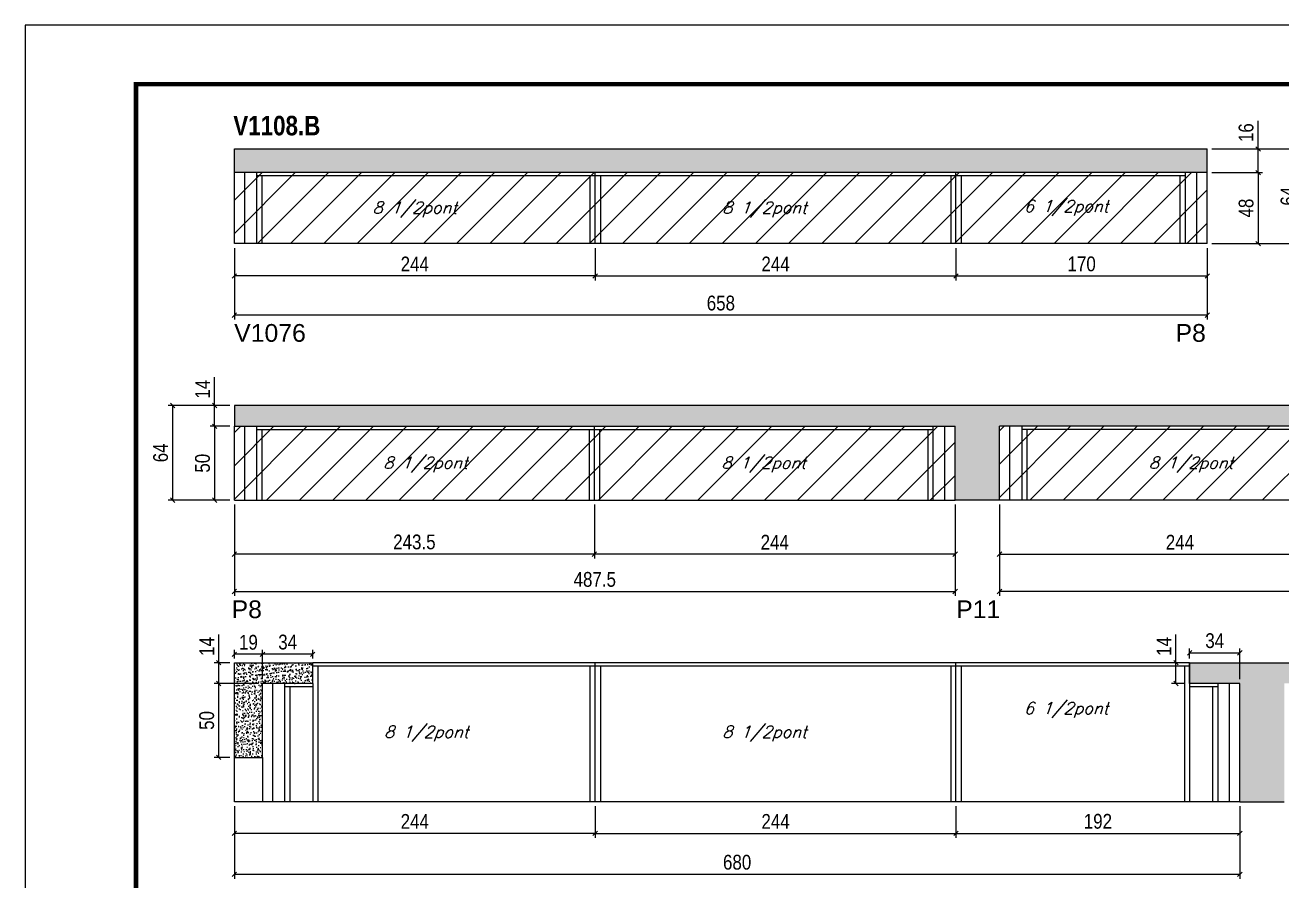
# Model space of a CAD drawing. Extents: x 3309 to 9563, y -2522 to 14608.
# Drawn here: x 3309 to 4159, y 10583 to 11162 of the extents above; entities that cross this region are included whole.
import ezdxf

# ---------------------------------------------------------------- set-up
doc = ezdxf.new("R2010")
doc.units = 0
doc.linetypes.add('DASHED', pattern=[0.75, 0.5, -0.25])
for name, color, linetype in [('5', 5, 'Continuous'), ('COTA', 241, 'Continuous'), ('NOMENCLATURA', 7, 'Continuous'), ('Painéis', 200, 'Continuous'), ('SARR_2.2x7', 40, 'Continuous'), ('SARR_3.5x7', 81, 'Continuous'), ('texto', 7, 'Continuous')]:
    doc.layers.add(name, color=color, linetype=linetype)
for name, color, linetype, lineweight in [('Folhas', 255, 'Continuous', 9), ('Hachura', 251, 'Continuous', 9), ('SARRAFO DE PRESSAO', 251, 'DASHED', 9)]:
    doc.layers.add(name, color=color, linetype=linetype, lineweight=lineweight)
doc.styles.add('COTA TECNICA', font='techl___.ttf', dxfattribs={"height": 10})
doc.styles.add('Romans', font='romans.shx')
doc.styles.get("Standard").update_dxf_attribs({"font": 'arial.ttf'})
doc.styles.add('TECNICA', font='techb___.ttf', dxfattribs={"height": 10})
doc.dimstyles.new('PAINEL', dxfattribs={"dimtxt": 10, "dimasz": 3, "dimexe": 3, "dimexo": 3, "dimgap": 3, "dimtad": 1, "dimdec": 1, "dimzin": 12, "dimdsep": 46, "dimtxsty": 'COTA TECNICA', "dimblk1": 'OBLIQUE', "dimblk2": 'OBLIQUE', "dimsah": 1, "dimcen": 0.9, "dimclrd": 4, "dimclre": 4, "dimclrt": 240, "dimadec": 1, "dimazin": 3, "dimtfac": 1, "dimtdec": 1, "dimtmove": 0, "dimatfit": 3, "dimfxl": 1, "dimtolj": 1, "dimtzin": 12, "dimarcsym": 0})
pattern_1 = [(45, (-1598.5, 0), (-11.22532, 11.22532), [])]
pattern_2 = [(50, (-1598.5, 0), (5.46554, -0.4781726), [0.5715, -6.2865]), (355, (-1598.5, 0), (-1.0573026, 5.7317054), [0.4572, -5.0292175]), (100.451445, (-1598.0445, -0.04), (4.4082374, 5.2535326), [0.4857003, -5.3427073]), (46.1842, (-1598.5, 1.524), (8.1323712, -1.26127), [0.85725, -9.42975]), (96.63556, (-1597.822, 1.419), (7.122124, 7.4227837), [0.7285507, -8.014068]), (351.18415, (-1598.5, 1.524), (7.122124, 7.422784), [0.685799, -7.543792]), (21, (-1597.738, 1.143), (4.5484317, -3.067956), [0.5715, -6.2865]), (326, (-1597.738, 1.143), (1.8540609, 5.525639), [0.4572, -5.0292]), (71.451445, (-1597.359, 0.8873), (6.4024926, 2.457683), [0.4857003, -5.3426981]), (37.5, (-1598.5, 0), (0.0926581, 2.53665117), [0, -4.96824, 0, -5.1054, 0, -5.04825]), (7.5, (-1598.5, 0), (2.0045899, 3.00541724), [0, -2.91084, 0, -4.85394, 0, -1.92405]), (327.5, (-1600.1993, 0), (4.06771786, -0.17186232), [0, -1.905, 0, -5.9436, 0, -7.8867]), (317.5, (-1600.9613, 0), (4.4438754, 0.7627947), [0, -2.4765, 0, -3.94716, 0, -5.6007])]

# ---------------------------------------------------------------- blocks, each defined once
blk = doc.blocks.new('9999999999')
at = {"layer": 'Folhas'}
blk.add_lwpolyline([(98138.98, 34190.21), (99623.98, 34190.21), (99623.98, 35240.21), (98138.98, 35240.21)], close=True, dxfattribs=at)
at = {"layer": 'Folhas', "color": 30, "const_width": 3}
blk.add_lwpolyline([(98213.98, 34230.21), (99583.98, 34230.21), (99583.98, 35200.21), (98213.98, 35200.21)], close=True, dxfattribs=at)
blk = doc.blocks.new('_Oblique')
at = {"color": 0, "linetype": 'ByBlock', "lineweight": -2}
blk.add_line((-0.5, -0.5), (0.5, 0.5), dxfattribs=at)
blk = doc.blocks.new('*D334')
at = {"layer": 'COTA', "color": 4, "linetype": 'ByBlock', "lineweight": -2, "transparency": 16777216}
for p, q in [((3450.89, 11011.41), (3450.89, 10989.51)), ((3694.89, 11011.41), (3694.89, 10989.51)), ((3694.89, 10992.51), (3450.89, 10992.51))]:
    blk.add_line(p, q, dxfattribs=at)
at = {"layer": 'Defpoints', "color": 0, "linetype": 'ByBlock', "transparency": 16777216}
for p in [(3450.89, 11014.41), (3694.89, 11014.41), (3450.89, 10992.51)]:
    blk.add_point(p, dxfattribs=at)
at = {"layer": 'COTA', "color": 4, "linetype": 'ByBlock', "lineweight": -2, "transparency": 16777216, "xscale": 3, "yscale": 3, "zscale": 3, "rotation": 180}
blk.add_blockref('_Oblique', (3450.89, 10992.51), dxfattribs=at)
at = {"layer": 'COTA', "color": 4, "linetype": 'ByBlock', "lineweight": -2, "transparency": 16777216, "xscale": 3, "yscale": 3, "zscale": 3}
blk.add_blockref('_Oblique', (3694.89, 10992.51), dxfattribs=at)
at = {"layer": 'COTA', "color": 240, "linetype": 'ByBlock', "transparency": 16777216, "insert": (3572.89, 11000.58), "char_height": 10, "attachment_point": 5, "style": 'COTA TECNICA'}
blk.add_mtext('\\A1;244', dxfattribs=at)
blk = doc.blocks.new('*D365')
at = {"layer": 'COTA', "color": 4, "linetype": 'ByBlock', "lineweight": -2, "transparency": 16777216}
for p, q in [((3450.89, 11011.41), (3450.89, 10962.99)), ((4108.89, 11011.41), (4108.89, 10962.99)), ((4108.89, 10965.99), (3450.89, 10965.99))]:
    blk.add_line(p, q, dxfattribs=at)
at = {"layer": 'Defpoints', "color": 0, "linetype": 'ByBlock', "transparency": 16777216}
for p in [(3450.89, 11014.41), (4108.89, 11014.41), (3450.89, 10965.99)]:
    blk.add_point(p, dxfattribs=at)
at = {"layer": 'COTA', "color": 4, "linetype": 'ByBlock', "lineweight": -2, "transparency": 16777216, "xscale": 3, "yscale": 3, "zscale": 3, "rotation": 180}
blk.add_blockref('_Oblique', (3450.89, 10965.99), dxfattribs=at)
at = {"layer": 'COTA', "color": 4, "linetype": 'ByBlock', "lineweight": -2, "transparency": 16777216, "xscale": 3, "yscale": 3, "zscale": 3}
blk.add_blockref('_Oblique', (4108.89, 10965.99), dxfattribs=at)
at = {"layer": 'COTA', "color": 240, "linetype": 'ByBlock', "transparency": 16777216, "insert": (3779.89, 10974.12), "char_height": 10, "attachment_point": 5, "style": 'COTA TECNICA'}
blk.add_mtext('\\A1;658', dxfattribs=at)
blk = doc.blocks.new('*D335')
at = {"layer": 'COTA', "color": 4, "lineweight": -2, "transparency": 16777216}
for p, q in [((3694.89, 11011.41), (3694.89, 10989.51)), ((3938.89, 11011.41), (3938.89, 10989.51)), ((3694.89, 10992.51), (3938.89, 10992.51))]:
    blk.add_line(p, q, dxfattribs=at)
at = {"layer": 'Defpoints', "color": 0, "transparency": 16777216}
for p in [(3694.89, 11014.41, 0), (3938.89, 11014.41, 0), (3938.89, 10992.51)]:
    blk.add_point(p, dxfattribs=at)
at = {"layer": 'COTA', "color": 4, "lineweight": -2, "transparency": 16777216, "xscale": 3, "yscale": 3, "zscale": 3, "rotation": 180}
blk.add_blockref('_Oblique', (3694.89, 10992.51), dxfattribs=at)
at = {"layer": 'COTA', "color": 4, "lineweight": -2, "transparency": 16777216, "xscale": 3, "yscale": 3, "zscale": 3}
blk.add_blockref('_Oblique', (3938.89, 10992.51), dxfattribs=at)
at = {"layer": 'COTA', "color": 240, "transparency": 16777216, "insert": (3816.89, 11000.58), "char_height": 10, "attachment_point": 5, "style": 'COTA TECNICA'}
blk.add_mtext('\\A1;244', dxfattribs=at)
blk = doc.blocks.new('*D336')
at = {"layer": 'COTA', "color": 4, "lineweight": -2, "transparency": 16777216}
for p, q in [((4111.89, 11078.41), (4174.61, 11078.41)), ((4171.61, 11078.41), (4171.61, 11014.41)), ((4111.89, 11014.41), (4174.61, 11014.41))]:
    blk.add_line(p, q, dxfattribs=at)
at = {"layer": 'Defpoints', "color": 0, "transparency": 16777216}
for p in [(4108.89, 11078.41, 0), (4108.89, 11014.41, 0), (4171.61, 11014.41)]:
    blk.add_point(p, dxfattribs=at)
at = {"layer": 'COTA', "color": 4, "lineweight": -2, "transparency": 16777216, "xscale": 3, "yscale": 3, "zscale": 3}
for p, rotation in [((4171.61, 11078.41), 90), ((4171.61, 11014.41), 270)]:
    blk.add_blockref('_Oblique', p, dxfattribs=dict(at, rotation=rotation))
at = {"layer": 'COTA', "color": 240, "transparency": 16777216, "insert": (4163.51, 11046.41), "char_height": 10, "attachment_point": 5, "rotation": 90, "style": 'COTA TECNICA'}
blk.add_mtext('\\A1;64', dxfattribs=at)
blk = doc.blocks.new('*D366')
at = {"layer": 'COTA', "color": 4, "lineweight": -2, "transparency": 16777216}
for p, q in [((3938.89, 11011.41), (3938.89, 10989.51)), ((4108.89, 11011.41), (4108.89, 10989.51)), ((3938.89, 10992.51), (4108.89, 10992.51))]:
    blk.add_line(p, q, dxfattribs=at)
at = {"layer": 'Defpoints', "color": 0, "transparency": 16777216}
for p in [(3938.89, 11014.41, 0), (4108.89, 11014.41, 0), (4108.89, 10992.51)]:
    blk.add_point(p, dxfattribs=at)
at = {"layer": 'COTA', "color": 4, "lineweight": -2, "transparency": 16777216, "xscale": 3, "yscale": 3, "zscale": 3, "rotation": 180}
blk.add_blockref('_Oblique', (3938.89, 10992.51), dxfattribs=at)
at = {"layer": 'COTA', "color": 4, "lineweight": -2, "transparency": 16777216, "xscale": 3, "yscale": 3, "zscale": 3}
blk.add_blockref('_Oblique', (4108.89, 10992.51), dxfattribs=at)
at = {"layer": 'COTA', "color": 240, "transparency": 16777216, "insert": (4023.89, 11000.61), "char_height": 10, "attachment_point": 5, "style": 'COTA TECNICA'}
blk.add_mtext('\\A1;170', dxfattribs=at)
blk = doc.blocks.new('*D354')
at = {"layer": 'COTA', "color": 4, "lineweight": -2, "transparency": 16777216}
for p, q in [((4111.89, 11062.41), (4146.25, 11062.41)), ((4143.25, 11062.41), (4143.25, 11014.41)), ((4111.89, 11014.41), (4146.25, 11014.41))]:
    blk.add_line(p, q, dxfattribs=at)
at = {"layer": 'Defpoints', "color": 0, "transparency": 16777216}
for p in [(4108.89, 11062.41, 0), (4108.89, 11014.41, 0), (4143.25, 11014.41)]:
    blk.add_point(p, dxfattribs=at)
at = {"layer": 'COTA', "color": 4, "lineweight": -2, "transparency": 16777216, "xscale": 3, "yscale": 3, "zscale": 3}
for p, rotation in [((4143.25, 11062.41), 90), ((4143.25, 11014.41), 270)]:
    blk.add_blockref('_Oblique', p, dxfattribs=dict(at, rotation=rotation))
at = {"layer": 'COTA', "color": 240, "transparency": 16777216, "insert": (4135.15, 11038.41), "char_height": 10, "attachment_point": 5, "rotation": 90, "style": 'COTA TECNICA'}
blk.add_mtext('\\A1;48', dxfattribs=at)
blk = doc.blocks.new('*D355')
at = {"layer": 'COTA', "color": 4, "lineweight": -2, "transparency": 16777216}
for p, q in [((4143.25, 11078.41), (4143.25, 11097.42)), ((4111.89, 11078.41), (4146.25, 11078.41)), ((4143.25, 11062.41), (4143.25, 11078.41)), ((4111.89, 11062.41), (4146.25, 11062.41))]:
    blk.add_line(p, q, dxfattribs=at)
at = {"layer": 'Defpoints', "color": 0, "transparency": 16777216}
for p in [(4108.89, 11078.41, 0), (4143.25, 11078.41), (4108.89, 11062.41, 0)]:
    blk.add_point(p, dxfattribs=at)
at = {"layer": 'COTA', "color": 4, "lineweight": -2, "transparency": 16777216, "xscale": 3, "yscale": 3, "zscale": 3}
for p, rotation in [((4143.25, 11078.41), 90), ((4143.25, 11062.41), 270)]:
    blk.add_blockref('_Oblique', p, dxfattribs=dict(at, rotation=rotation))
at = {"layer": 'COTA', "color": 240, "transparency": 16777216, "insert": (4135.14, 11089.41), "char_height": 10, "attachment_point": 5, "rotation": 90, "style": 'COTA TECNICA'}
blk.add_mtext('\\A1;16', dxfattribs=at)
blk = doc.blocks.new('*D356')
at = {"layer": 'COTA', "color": 4, "linetype": 'ByBlock', "lineweight": -2, "transparency": 16777216}
for p, q in [((3450.89, 10837.86), (3450.89, 10776.1)), ((3938.35, 10837.86), (3938.35, 10776.1)), ((3450.89, 10779.1), (3938.35, 10779.1))]:
    blk.add_line(p, q, dxfattribs=at)
at = {"layer": 'Defpoints', "color": 0, "linetype": 'ByBlock', "transparency": 16777216}
for p in [(3450.89, 10840.86), (3938.35, 10840.86), (3938.35, 10779.1)]:
    blk.add_point(p, dxfattribs=at)
at = {"layer": 'COTA', "color": 4, "linetype": 'ByBlock', "lineweight": -2, "transparency": 16777216, "xscale": 3, "yscale": 3, "zscale": 3, "rotation": 180}
blk.add_blockref('_Oblique', (3450.89, 10779.1), dxfattribs=at)
at = {"layer": 'COTA', "color": 4, "linetype": 'ByBlock', "lineweight": -2, "transparency": 16777216, "xscale": 3, "yscale": 3, "zscale": 3}
blk.add_blockref('_Oblique', (3938.35, 10779.1), dxfattribs=at)
at = {"layer": 'COTA', "color": 240, "linetype": 'ByBlock', "transparency": 16777216, "insert": (3694.62, 10787.23), "char_height": 10, "attachment_point": 5, "style": 'COTA TECNICA'}
blk.add_mtext('\\A1;487.5', dxfattribs=at)
blk = doc.blocks.new('*D357')
at = {"layer": 'COTA', "color": 4, "lineweight": -2, "transparency": 16777216}
for p, q in [((3694.35, 10837.86), (3694.35, 10801.35)), ((3938.35, 10837.86), (3938.35, 10801.35)), ((3938.35, 10804.35), (3694.35, 10804.35))]:
    blk.add_line(p, q, dxfattribs=at)
at = {"layer": 'Defpoints', "color": 0, "transparency": 16777216}
for p in [(3694.35, 10840.86), (3938.35, 10840.86), (3694.35, 10804.35)]:
    blk.add_point(p, dxfattribs=at)
at = {"layer": 'COTA', "color": 4, "lineweight": -2, "transparency": 16777216, "xscale": 3, "yscale": 3, "zscale": 3, "rotation": 180}
blk.add_blockref('_Oblique', (3694.35, 10804.35), dxfattribs=at)
at = {"layer": 'COTA', "color": 4, "lineweight": -2, "transparency": 16777216, "xscale": 3, "yscale": 3, "zscale": 3}
blk.add_blockref('_Oblique', (3938.35, 10804.35), dxfattribs=at)
at = {"layer": 'COTA', "color": 240, "transparency": 16777216, "insert": (3816.35, 10812.42), "char_height": 10, "attachment_point": 5, "style": 'COTA TECNICA'}
blk.add_mtext('\\A1;244', dxfattribs=at)
blk = doc.blocks.new('*D358')
at = {"layer": 'COTA', "color": 4, "lineweight": -2, "transparency": 16777216}
for p, q in [((3450.89, 10837.86), (3450.89, 10801.35)), ((3694.35, 10837.86), (3694.35, 10801.35)), ((3694.35, 10804.35), (3450.89, 10804.35))]:
    blk.add_line(p, q, dxfattribs=at)
at = {"layer": 'Defpoints', "color": 0, "transparency": 16777216}
for p in [(3450.89, 10840.86), (3694.35, 10840.86), (3450.89, 10804.35)]:
    blk.add_point(p, dxfattribs=at)
at = {"layer": 'COTA', "color": 4, "lineweight": -2, "transparency": 16777216, "xscale": 3, "yscale": 3, "zscale": 3, "rotation": 180}
blk.add_blockref('_Oblique', (3450.89, 10804.35), dxfattribs=at)
at = {"layer": 'COTA', "color": 4, "lineweight": -2, "transparency": 16777216, "xscale": 3, "yscale": 3, "zscale": 3}
blk.add_blockref('_Oblique', (3694.35, 10804.35), dxfattribs=at)
at = {"layer": 'COTA', "color": 240, "transparency": 16777216, "insert": (3572.62, 10812.57), "char_height": 10, "attachment_point": 5, "style": 'COTA TECNICA'}
blk.add_mtext('\\A1;243.5', dxfattribs=at)
blk = doc.blocks.new('*D330')
at = {"layer": 'COTA', "color": 4, "lineweight": -2, "transparency": 16777216}
for p, q in [((3447.89, 10904.86), (3406.12, 10904.86)), ((3409.12, 10904.86), (3409.12, 10840.86)), ((3447.89, 10840.86), (3406.12, 10840.86))]:
    blk.add_line(p, q, dxfattribs=at)
at = {"layer": 'Defpoints', "color": 0, "transparency": 16777216}
for p in [(3450.89, 10904.86, 0), (3409.12, 10840.86), (3450.89, 10840.86, 0)]:
    blk.add_point(p, dxfattribs=at)
at = {"layer": 'COTA', "color": 4, "lineweight": -2, "transparency": 16777216, "xscale": 3, "yscale": 3, "zscale": 3}
for p, rotation in [((3409.12, 10904.86), 90), ((3409.12, 10840.86), 270)]:
    blk.add_blockref('_Oblique', p, dxfattribs=dict(at, rotation=rotation))
at = {"layer": 'COTA', "color": 240, "transparency": 16777216, "insert": (3401.02, 10872.86), "char_height": 10, "attachment_point": 5, "rotation": 90, "style": 'COTA TECNICA'}
blk.add_mtext('\\A1;64', dxfattribs=at)
blk = doc.blocks.new('*D331')
at = {"layer": 'COTA', "color": 4, "lineweight": -2, "transparency": 16777216}
for p, q in [((3447.89, 10890.86), (3434.48, 10890.86)), ((3437.48, 10890.86), (3437.48, 10840.86)), ((3447.89, 10840.86), (3434.48, 10840.86))]:
    blk.add_line(p, q, dxfattribs=at)
at = {"layer": 'Defpoints', "color": 0, "transparency": 16777216}
for p in [(3450.89, 10890.86, 0), (3437.48, 10840.86), (3450.89, 10840.86, 0)]:
    blk.add_point(p, dxfattribs=at)
at = {"layer": 'COTA', "color": 4, "lineweight": -2, "transparency": 16777216, "xscale": 3, "yscale": 3, "zscale": 3}
for p, rotation in [((3437.48, 10890.86), 90), ((3437.48, 10840.86), 270)]:
    blk.add_blockref('_Oblique', p, dxfattribs=dict(at, rotation=rotation))
at = {"layer": 'COTA', "color": 240, "transparency": 16777216, "insert": (3429.37, 10865.86), "char_height": 10, "attachment_point": 5, "rotation": 90, "style": 'COTA TECNICA'}
blk.add_mtext('\\A1;50', dxfattribs=at)
blk = doc.blocks.new('*D332')
at = {"layer": 'COTA', "color": 4, "lineweight": -2, "transparency": 16777216}
for p, q in [((3437.48, 10904.86), (3437.48, 10923.97)), ((3447.89, 10904.86), (3434.48, 10904.86)), ((3437.48, 10890.86), (3437.48, 10904.86)), ((3447.89, 10890.86), (3434.48, 10890.86))]:
    blk.add_line(p, q, dxfattribs=at)
at = {"layer": 'Defpoints', "color": 0, "transparency": 16777216}
for p in [(3437.48, 10904.86), (3450.89, 10904.86, 0), (3450.89, 10890.86, 0)]:
    blk.add_point(p, dxfattribs=at)
at = {"layer": 'COTA', "color": 4, "lineweight": -2, "transparency": 16777216, "xscale": 3, "yscale": 3, "zscale": 3}
for p, rotation in [((3437.48, 10904.86), 90), ((3437.48, 10890.86), 270)]:
    blk.add_blockref('_Oblique', p, dxfattribs=dict(at, rotation=rotation))
at = {"layer": 'COTA', "color": 240, "transparency": 16777216, "insert": (3429.41, 10915.91), "char_height": 10, "attachment_point": 5, "rotation": 90, "style": 'COTA TECNICA'}
blk.add_mtext('\\A1;14', dxfattribs=at)
blk = doc.blocks.new('*D359')
at = {"layer": 'COTA', "color": 4, "linetype": 'ByBlock', "lineweight": -2, "transparency": 16777216}
for p, q in [((3968.35, 10837.86), (3968.35, 10776.1)), ((4505.35, 10837.86), (4505.35, 10776.1)), ((4505.35, 10779.1), (3968.35, 10779.1))]:
    blk.add_line(p, q, dxfattribs=at)
at = {"layer": 'Defpoints', "color": 0, "linetype": 'ByBlock', "transparency": 16777216}
for p in [(3968.35, 10840.86), (4505.35, 10840.86), (3968.35, 10779.1)]:
    blk.add_point(p, dxfattribs=at)
at = {"layer": 'COTA', "color": 4, "linetype": 'ByBlock', "lineweight": -2, "transparency": 16777216, "xscale": 3, "yscale": 3, "zscale": 3, "rotation": 180}
blk.add_blockref('_Oblique', (3968.35, 10779.1), dxfattribs=at)
at = {"layer": 'COTA', "color": 4, "linetype": 'ByBlock', "lineweight": -2, "transparency": 16777216, "xscale": 3, "yscale": 3, "zscale": 3}
blk.add_blockref('_Oblique', (4505.35, 10779.1), dxfattribs=at)
at = {"layer": 'COTA', "color": 240, "linetype": 'ByBlock', "transparency": 16777216, "insert": (4236.85, 10787.32), "char_height": 10, "attachment_point": 5, "style": 'COTA TECNICA'}
blk.add_mtext('\\A1;537', dxfattribs=at)
blk = doc.blocks.new('*D360')
at = {"layer": 'COTA', "color": 4, "lineweight": -2, "transparency": 16777216}
for p, q in [((3968.35, 10837.86), (3968.35, 10801.35)), ((4212.35, 10837.86), (4212.35, 10801.35)), ((3968.35, 10804.35), (4212.35, 10804.35))]:
    blk.add_line(p, q, dxfattribs=at)
at = {"layer": 'Defpoints', "color": 0, "transparency": 16777216}
for p in [(3968.35, 10840.86), (4212.35, 10840.86), (4212.35, 10804.35)]:
    blk.add_point(p, dxfattribs=at)
at = {"layer": 'COTA', "color": 4, "lineweight": -2, "transparency": 16777216, "xscale": 3, "yscale": 3, "zscale": 3, "rotation": 180}
blk.add_blockref('_Oblique', (3968.35, 10804.35), dxfattribs=at)
at = {"layer": 'COTA', "color": 4, "lineweight": -2, "transparency": 16777216, "xscale": 3, "yscale": 3, "zscale": 3}
blk.add_blockref('_Oblique', (4212.35, 10804.35), dxfattribs=at)
at = {"layer": 'COTA', "color": 240, "transparency": 16777216, "insert": (4090.35, 10812.42), "char_height": 10, "attachment_point": 5, "style": 'COTA TECNICA'}
blk.add_mtext('\\A1;244', dxfattribs=at)
blk = doc.blocks.new('*D333')
at = {"layer": 'COTA', "color": 4, "linetype": 'ByBlock', "lineweight": -2, "transparency": 16777216}
for p, q in [((3450.89, 10633.9), (3450.89, 10612.53)), ((3694.89, 10633.9), (3694.89, 10612.53)), ((3694.89, 10615.53), (3450.89, 10615.53))]:
    blk.add_line(p, q, dxfattribs=at)
at = {"layer": 'Defpoints', "color": 0, "linetype": 'ByBlock', "transparency": 16777216}
for p in [(3450.89, 10636.9), (3694.89, 10636.9), (3450.89, 10615.53)]:
    blk.add_point(p, dxfattribs=at)
at = {"layer": 'COTA', "color": 4, "linetype": 'ByBlock', "lineweight": -2, "transparency": 16777216, "xscale": 3, "yscale": 3, "zscale": 3, "rotation": 180}
blk.add_blockref('_Oblique', (3450.89, 10615.53), dxfattribs=at)
at = {"layer": 'COTA', "color": 4, "linetype": 'ByBlock', "lineweight": -2, "transparency": 16777216, "xscale": 3, "yscale": 3, "zscale": 3}
blk.add_blockref('_Oblique', (3694.89, 10615.53), dxfattribs=at)
at = {"layer": 'COTA', "color": 240, "linetype": 'ByBlock', "transparency": 16777216, "insert": (3572.89, 10623.6), "char_height": 10, "attachment_point": 5, "style": 'COTA TECNICA'}
blk.add_mtext('\\A1;244', dxfattribs=at)
blk = doc.blocks.new('*D337')
at = {"layer": 'COTA', "color": 4, "linetype": 'ByBlock', "lineweight": -2, "transparency": 16777216}
for p, q in [((3450.89, 10633.9), (3450.89, 10584.82)), ((4130.89, 10633.9), (4130.89, 10584.82)), ((4130.89, 10587.82), (3450.89, 10587.82))]:
    blk.add_line(p, q, dxfattribs=at)
at = {"layer": 'Defpoints', "color": 0, "linetype": 'ByBlock', "transparency": 16777216}
for p in [(3450.89, 10636.9), (4130.89, 10636.9), (3450.89, 10587.82)]:
    blk.add_point(p, dxfattribs=at)
at = {"layer": 'COTA', "color": 4, "linetype": 'ByBlock', "lineweight": -2, "transparency": 16777216, "xscale": 3, "yscale": 3, "zscale": 3, "rotation": 180}
blk.add_blockref('_Oblique', (3450.89, 10587.82), dxfattribs=at)
at = {"layer": 'COTA', "color": 4, "linetype": 'ByBlock', "lineweight": -2, "transparency": 16777216, "xscale": 3, "yscale": 3, "zscale": 3}
blk.add_blockref('_Oblique', (4130.89, 10587.82), dxfattribs=at)
at = {"layer": 'COTA', "color": 240, "linetype": 'ByBlock', "transparency": 16777216, "insert": (3790.89, 10595.95), "char_height": 10, "attachment_point": 5, "style": 'COTA TECNICA'}
blk.add_mtext('\\A1;680', dxfattribs=at)
blk = doc.blocks.new('*D320')
at = {"layer": 'COTA', "color": 4, "lineweight": -2, "transparency": 16777216}
for p, q in [((3694.89, 10633.9), (3694.89, 10612.53)), ((3938.89, 10633.9), (3938.89, 10612.53)), ((3694.89, 10615.53), (3938.89, 10615.53))]:
    blk.add_line(p, q, dxfattribs=at)
at = {"layer": 'Defpoints', "color": 0, "transparency": 16777216}
for p in [(3694.89, 10636.9, 0), (3938.89, 10636.9, 0), (3938.89, 10615.53)]:
    blk.add_point(p, dxfattribs=at)
at = {"layer": 'COTA', "color": 4, "lineweight": -2, "transparency": 16777216, "xscale": 3, "yscale": 3, "zscale": 3, "rotation": 180}
blk.add_blockref('_Oblique', (3694.89, 10615.53), dxfattribs=at)
at = {"layer": 'COTA', "color": 4, "lineweight": -2, "transparency": 16777216, "xscale": 3, "yscale": 3, "zscale": 3}
blk.add_blockref('_Oblique', (3938.89, 10615.53), dxfattribs=at)
at = {"layer": 'COTA', "color": 240, "transparency": 16777216, "insert": (3816.89, 10623.6), "char_height": 10, "attachment_point": 5, "style": 'COTA TECNICA'}
blk.add_mtext('\\A1;244', dxfattribs=at)
blk = doc.blocks.new('*D338')
at = {"layer": 'COTA', "color": 4, "lineweight": -2, "transparency": 16777216}
for p, q in [((3938.89, 10633.9), (3938.89, 10612.53)), ((4130.89, 10633.9), (4130.89, 10612.53)), ((3938.89, 10615.53), (4130.89, 10615.53))]:
    blk.add_line(p, q, dxfattribs=at)
at = {"layer": 'Defpoints', "color": 0, "transparency": 16777216}
for p in [(3938.89, 10636.9, 0), (4130.89, 10636.9, 0), (4130.89, 10615.53)]:
    blk.add_point(p, dxfattribs=at)
at = {"layer": 'COTA', "color": 4, "lineweight": -2, "transparency": 16777216, "xscale": 3, "yscale": 3, "zscale": 3, "rotation": 180}
blk.add_blockref('_Oblique', (3938.89, 10615.53), dxfattribs=at)
at = {"layer": 'COTA', "color": 4, "lineweight": -2, "transparency": 16777216, "xscale": 3, "yscale": 3, "zscale": 3}
blk.add_blockref('_Oblique', (4130.89, 10615.53), dxfattribs=at)
at = {"layer": 'COTA', "color": 240, "transparency": 16777216, "insert": (4034.89, 10623.62), "char_height": 10, "attachment_point": 5, "style": 'COTA TECNICA'}
blk.add_mtext('\\A1;192', dxfattribs=at)
blk = doc.blocks.new('*D2821')
at = {"layer": 'COTA', "color": 4, "lineweight": -2, "transparency": 16777216}
for p, q in [((3469.89, 10719.9), (3469.89, 10739.62)), ((3503.89, 10736.62), (3469.89, 10736.62)), ((3503.89, 10733.9), (3503.89, 10739.62))]:
    blk.add_line(p, q, dxfattribs=at)
at = {"layer": 'Defpoints', "color": 0, "transparency": 16777216}
for p in [(3469.89, 10736.62), (3503.89, 10730.9), (3469.89, 10716.9)]:
    blk.add_point(p, dxfattribs=at)
at = {"layer": 'COTA', "color": 4, "lineweight": -2, "transparency": 16777216, "xscale": 3, "yscale": 3, "zscale": 3, "rotation": 180}
blk.add_blockref('_Oblique', (3469.89, 10736.62), dxfattribs=at)
at = {"layer": 'COTA', "color": 4, "lineweight": -2, "transparency": 16777216, "xscale": 3, "yscale": 3, "zscale": 3}
blk.add_blockref('_Oblique', (3503.89, 10736.62), dxfattribs=at)
at = {"layer": 'COTA', "color": 240, "transparency": 16777216, "insert": (3486.89, 10744.84), "char_height": 10, "attachment_point": 5, "style": 'COTA TECNICA'}
blk.add_mtext('\\A1;34', dxfattribs=at)
blk = doc.blocks.new('*D2824')
at = {"layer": 'COTA', "color": 4, "lineweight": -2, "transparency": 16777216}
for p, q in [((3466.89, 10716.9), (3437.3, 10716.9)), ((3440.3, 10666.9), (3440.3, 10716.9)), ((3447.89, 10666.9), (3437.3, 10666.9))]:
    blk.add_line(p, q, dxfattribs=at)
at = {"layer": 'Defpoints', "color": 0, "transparency": 16777216}
for p in [(3440.3, 10716.9), (3469.89, 10716.9), (3450.89, 10666.9)]:
    blk.add_point(p, dxfattribs=at)
at = {"layer": 'COTA', "color": 4, "lineweight": -2, "transparency": 16777216, "xscale": 3, "yscale": 3, "zscale": 3}
for p, rotation in [((3440.3, 10716.9), 90), ((3440.3, 10666.9), 270)]:
    blk.add_blockref('_Oblique', p, dxfattribs=dict(at, rotation=rotation))
at = {"layer": 'COTA', "color": 240, "transparency": 16777216, "insert": (3432.19, 10691.9), "char_height": 10, "attachment_point": 5, "rotation": 90, "style": 'COTA TECNICA'}
blk.add_mtext('\\A1;50', dxfattribs=at)
blk = doc.blocks.new('*D2825')
at = {"layer": 'COTA', "color": 4, "lineweight": -2, "transparency": 16777216}
for p, q in [((3450.89, 10733.9), (3450.89, 10739.62)), ((3469.89, 10736.62), (3450.89, 10736.62)), ((3469.89, 10719.9), (3469.89, 10739.62))]:
    blk.add_line(p, q, dxfattribs=at)
at = {"layer": 'Defpoints', "color": 0, "transparency": 16777216}
for p in [(3450.89, 10736.62), (3450.89, 10730.9), (3469.89, 10716.9)]:
    blk.add_point(p, dxfattribs=at)
at = {"layer": 'COTA', "color": 4, "lineweight": -2, "transparency": 16777216, "xscale": 3, "yscale": 3, "zscale": 3, "rotation": 180}
blk.add_blockref('_Oblique', (3450.89, 10736.62), dxfattribs=at)
at = {"layer": 'COTA', "color": 4, "lineweight": -2, "transparency": 16777216, "xscale": 3, "yscale": 3, "zscale": 3}
blk.add_blockref('_Oblique', (3469.89, 10736.62), dxfattribs=at)
at = {"layer": 'COTA', "color": 240, "transparency": 16777216, "insert": (3460.39, 10744.7), "char_height": 10, "attachment_point": 5, "style": 'COTA TECNICA'}
blk.add_mtext('\\A1;19', dxfattribs=at)
blk = doc.blocks.new('*D2826')
at = {"layer": 'COTA', "color": 4, "lineweight": -2, "transparency": 16777216}
for p, q in [((3440.3, 10730.9), (3440.3, 10750.02)), ((3447.89, 10730.9), (3437.3, 10730.9)), ((3440.3, 10716.9), (3440.3, 10730.9)), ((3466.89, 10716.9), (3437.3, 10716.9))]:
    blk.add_line(p, q, dxfattribs=at)
at = {"layer": 'Defpoints', "color": 0, "transparency": 16777216}
for p in [(3440.3, 10730.9), (3450.89, 10730.9), (3469.89, 10716.9)]:
    blk.add_point(p, dxfattribs=at)
at = {"layer": 'COTA', "color": 4, "lineweight": -2, "transparency": 16777216, "xscale": 3, "yscale": 3, "zscale": 3}
for p, rotation in [((3440.3, 10730.9), 90), ((3440.3, 10716.9), 270)]:
    blk.add_blockref('_Oblique', p, dxfattribs=dict(at, rotation=rotation))
at = {"layer": 'COTA', "color": 240, "transparency": 16777216, "insert": (3432.23, 10741.96), "char_height": 10, "attachment_point": 5, "rotation": 90, "style": 'COTA TECNICA'}
blk.add_mtext('\\A1;14', dxfattribs=at)
blk = doc.blocks.new('*D2827')
at = {"layer": 'COTA', "color": 4, "lineweight": -2, "transparency": 16777216}
for p, q in [((4096.89, 10733.9), (4096.89, 10740.59)), ((4096.89, 10737.59), (4130.89, 10737.59)), ((4130.89, 10719.9), (4130.89, 10740.59))]:
    blk.add_line(p, q, dxfattribs=at)
at = {"layer": 'Defpoints', "color": 0, "transparency": 16777216}
for p in [(4130.89, 10737.59), (4096.89, 10730.9), (4130.89, 10716.9)]:
    blk.add_point(p, dxfattribs=at)
at = {"layer": 'COTA', "color": 4, "lineweight": -2, "transparency": 16777216, "xscale": 3, "yscale": 3, "zscale": 3, "rotation": 180}
blk.add_blockref('_Oblique', (4096.89, 10737.59), dxfattribs=at)
at = {"layer": 'COTA', "color": 4, "lineweight": -2, "transparency": 16777216, "xscale": 3, "yscale": 3, "zscale": 3}
blk.add_blockref('_Oblique', (4130.89, 10737.59), dxfattribs=at)
at = {"layer": 'COTA', "color": 240, "transparency": 16777216, "insert": (4113.89, 10745.81), "char_height": 10, "attachment_point": 5, "style": 'COTA TECNICA'}
blk.add_mtext('\\A1;34', dxfattribs=at)
blk = doc.blocks.new('*D2828')
at = {"layer": 'COTA', "color": 4, "lineweight": -2, "transparency": 16777216}
for p, q in [((4087.68, 10730.9), (4087.68, 10750.02)), ((4093.89, 10730.9), (4084.68, 10730.9)), ((4087.68, 10716.9), (4087.68, 10730.9)), ((4093.89, 10716.9), (4084.68, 10716.9))]:
    blk.add_line(p, q, dxfattribs=at)
at = {"layer": 'Defpoints', "color": 0, "transparency": 16777216}
for p in [(4087.68, 10730.9), (4096.89, 10730.9), (4096.89, 10716.9)]:
    blk.add_point(p, dxfattribs=at)
at = {"layer": 'COTA', "color": 4, "lineweight": -2, "transparency": 16777216, "xscale": 3, "yscale": 3, "zscale": 3}
for p, rotation in [((4087.68, 10730.9), 90), ((4087.68, 10716.9), 270)]:
    blk.add_blockref('_Oblique', p, dxfattribs=dict(at, rotation=rotation))
at = {"layer": 'COTA', "color": 240, "transparency": 16777216, "insert": (4079.6, 10741.96), "char_height": 10, "attachment_point": 5, "rotation": 90, "style": 'COTA TECNICA'}
blk.add_mtext('\\A1;14', dxfattribs=at)

msp = doc.modelspace()

# ---------------------------------------------------------------- hatches: boundary and pattern name
at = {"layer": 'COTA'}
h = msp.add_hatch(dxfattribs=at)
h.set_pattern_fill('AR-CONC', color=256, scale=0.03)
h.set_pattern_definition([(50, (-3475.853, -2199.601), (5.4655401, -0.4781726), [0.5715, -6.2865]), (355, (-3475.853, -2199.601), (-1.0573026, 5.7317054), [0.4572, -5.0292175]), (100.451445, (-3475.3974, -2199.641), (4.4082374, 5.2535326), [0.4857003, -5.3427073]), (46.1842, (-3475.853, -2198.077), (8.1323712, -1.2612698), [0.85725, -9.42975]), (96.63556, (-3475.175, -2198.182), (7.122124, 7.4227837), [0.7285507, -8.0140682]), (351.18415, (-3475.853, -2198.077), (7.122124, 7.4227837), [0.685799, -7.543792]), (21, (-3475.091, -2198.458), (4.5484317, -3.067956), [0.5715, -6.2865]), (326, (-3475.091, -2198.458), (1.8540609, 5.525639), [0.4572, -5.0292]), (71.451445, (-3474.712, -2198.714), (6.4024926, 2.457683), [0.4857003, -5.3426981]), (37.5, (-3475.8529, -2199.6011), (0.0926581, 2.53665117), [0, -4.96824, 0, -5.1054, 0, -5.04825]), (7.5, (-3475.853, -2199.601), (2.00458988, 3.00541724), [0, -2.91084, 0, -4.85394, 0, -1.92405]), (327.5, (-3477.5522, -2199.6011), (4.06771786, -0.17186232), [0, -1.905, 0, -5.9436, 0, -7.8867]), (317.5, (-3478.314, -2199.601), (4.44387544, 0.7627947), [0, -2.4765, 0, -3.94716, 0, -5.6007])])
h.paths.add_polyline_path([(4108.89, 11062.41), (4108.89, 11078.41), (3450.89, 11078.41), (3450.89, 11062.41)])
h = msp.add_hatch(dxfattribs=at)
h.set_pattern_fill('AR-CONC', color=256, scale=0.03)
h.set_pattern_definition(pattern_2)
h.paths.add_polyline_path([(3938.35, 10840.86), (3968.35, 10840.86), (3968.35, 10890.86), (4505.35, 10890.86), (4505.35, 10904.86), (3450.89, 10904.86), (3450.89, 10890.86), (3938.35, 10890.86)])
h = msp.add_hatch(dxfattribs=at)
h.set_pattern_fill('AR-CONC', color=256, scale=0.03)
h.set_pattern_definition(pattern_2)
h.paths.add_polyline_path([(3450.89, 10666.9), (3469.89, 10666.9), (3469.89, 10716.9), (3503.89, 10716.9), (3503.89, 10730.9), (3450.89, 10730.9)])
h = msp.add_hatch(dxfattribs=at)
h.set_pattern_fill('AR-CONC', color=256, scale=0.03)
h.set_pattern_definition(pattern_2)
h.paths.add_polyline_path([(4160.89, 10716.9), (4552.89, 10716.9), (4552.89, 10730.9), (4096.89, 10730.9), (4096.89, 10716.9), (4130.89, 10716.9), (4130.89, 10636.9), (4160.89, 10636.9), (4160.89, 10666.9)])
at = {"layer": 'Hachura'}
h = msp.add_hatch(dxfattribs=at)
h.set_pattern_fill('ANSI31', color=256, scale=5)
h.set_pattern_definition(pattern_1)
h.paths.add_polyline_path([(3694.89, 11062.41), (3450.89, 11062.41), (3450.89, 11014.41), (3694.89, 11014.41)])
h.paths.add_polyline_path([(3938.89, 11062.41), (3694.89, 11062.41), (3694.89, 11014.41), (3938.89, 11014.41)])
h.paths.add_polyline_path([(4108.89, 11062.41), (3938.89, 11062.41), (3938.89, 11014.41), (4108.89, 11014.41)])
h = msp.add_hatch(dxfattribs=at)
h.set_pattern_fill('ANSI31', color=256, scale=5)
h.set_pattern_definition(pattern_1)
h.paths.add_polyline_path([(3694.35, 10890.86), (3450.89, 10890.86), (3450.89, 10840.86), (3694.35, 10840.86)])
h.paths.add_polyline_path([(4212.35, 10890.86), (3968.35, 10890.86), (3968.35, 10840.86), (4212.35, 10840.86)])
h.paths.add_polyline_path([(4261.35, 10890.86), (4212.35, 10890.86), (4212.35, 10840.86), (4261.35, 10840.86)])
h.paths.add_polyline_path([(4505.35, 10890.86), (4261.35, 10890.86), (4261.35, 10840.86), (4505.35, 10840.86)])
h = msp.add_hatch(dxfattribs=at)
h.set_pattern_fill('ANSI31', color=256, scale=5)
h.set_pattern_definition(pattern_1)
h.paths.add_polyline_path([(3938.35, 10840.86), (3938.35, 10890.86), (3694.35, 10890.86), (3694.35, 10840.86)])

# ---------------------------------------------------------------- linework, layer by layer
at = {"layer": 'COTA'}
for p, q in [((3450.89, 11062.41), (3450.89, 11078.41)), ((3450.89, 11078.41), (4108.89, 11078.41)), ((4108.89, 11062.41), (4108.89, 11078.41)), ((4505.35, 10904.86), (3450.89, 10904.86)), ((3450.89, 10904.86), (3450.89, 10890.86)), ((3968.35, 10840.86), (3938.35, 10840.86)), ((3450.89, 10666.9), (3450.89, 10730.9)), ((3450.89, 10730.9), (3503.89, 10730.9)), ((4096.89, 10730.9), (4552.89, 10730.9)), ((3469.89, 10666.9), (3469.89, 10636.9)), ((4130.89, 10636.9), (4160.89, 10636.9))]:
    msp.add_line(p, q, dxfattribs=at)
at = {"layer": 'Painéis', "linetype": 'ByBlock'}
for p, q in [((4108.89, 11062.41), (3450.89, 11062.41)), ((3450.89, 11014.41), (3450.89, 11062.41)), ((3694.89, 11014.41), (3694.89, 11062.41)), ((3938.89, 11014.41), (3938.89, 11062.41)), ((4108.89, 11014.41), (4108.89, 11062.41)), ((4108.89, 11014.41), (3450.89, 11014.41)), ((3450.89, 10890.86), (3938.35, 10890.86)), ((3450.89, 10840.86), (3450.89, 10890.86)), ((3694.35, 10840.86), (3694.35, 10890.86)), ((3938.35, 10840.86), (3938.35, 10890.86)), ((4505.35, 10890.86), (3968.35, 10890.86)), ((3968.35, 10840.86), (3968.35, 10890.86)), ((3450.89, 10840.86), (3938.35, 10840.86)), ((4505.35, 10840.86), (3968.35, 10840.86)), ((4096.89, 10730.9), (3503.89, 10730.9)), ((3503.89, 10716.9), (3503.89, 10730.9)), ((3694.89, 10636.9), (3694.89, 10730.9)), ((3938.89, 10636.9), (3938.89, 10730.9)), ((4096.89, 10716.9), (4096.89, 10730.9)), ((3503.89, 10716.9), (3469.89, 10716.9)), ((3469.89, 10666.9), (3469.89, 10716.9)), ((4130.89, 10716.9), (4096.89, 10716.9)), ((4130.89, 10636.9), (4130.89, 10716.9)), ((3450.89, 10636.9), (3450.89, 10666.9)), ((3450.89, 10666.9), (3469.89, 10666.9)), ((4130.89, 10636.9), (3450.89, 10636.9))]:
    msp.add_line(p, q, dxfattribs=at)
at = {"layer": 'SARR_2.2x7', "linetype": 'Continuous'}
for p, q in [((3457.89, 11014.41), (3457.89, 11062.41)), ((3694.89, 11060.21), (3465.89, 11060.21)), ((3938.89, 11060.21), (3694.89, 11060.21)), ((4093.89, 11060.21), (3938.89, 11060.21)), ((4101.89, 11014.41), (4101.89, 11062.41)), ((3457.89, 10840.86), (3457.89, 10890.86)), ((3465.89, 10888.66), (3694.35, 10888.66)), ((3694.35, 10888.66), (3923.35, 10888.66)), ((3931.35, 10840.86), (3931.35, 10890.86)), ((3975.35, 10840.86), (3975.35, 10890.86)), ((4212.35, 10888.66), (3983.35, 10888.66)), ((3694.89, 10728.7), (3503.89, 10728.7)), ((3938.89, 10728.7), (3694.89, 10728.7)), ((4096.89, 10728.7), (3938.89, 10728.7)), ((3476.89, 10636.9), (3476.89, 10716.9)), ((3503.89, 10714.7), (3484.89, 10714.7)), ((4115.89, 10714.7), (4096.89, 10714.7)), ((4123.89, 10636.9), (4123.89, 10716.9))]:
    msp.add_line(p, q, dxfattribs=at)
at = {"layer": 'SARR_3.5x7'}
for p, q in [((3465.89, 11062.41), (3465.89, 11014.41)), ((3469.39, 11060.21), (3469.39, 11014.41)), ((3691.39, 11060.21), (3691.39, 11014.41)), ((3698.39, 11060.21), (3698.39, 11014.41)), ((3935.39, 11060.21), (3935.39, 11014.41)), ((3942.39, 11060.21), (3942.39, 11014.41)), ((4090.39, 11060.21), (4090.39, 11014.41)), ((4093.89, 11062.41), (4093.89, 11014.41)), ((3465.89, 10890.86), (3465.89, 10840.86)), ((3469.39, 10888.66), (3469.39, 10840.86)), ((3690.85, 10888.66), (3690.85, 10840.86)), ((3697.85, 10888.66), (3697.85, 10840.86)), ((3919.85, 10888.66), (3919.85, 10840.86)), ((3923.35, 10890.86), (3923.35, 10840.86)), ((3983.35, 10890.86), (3983.35, 10840.86)), ((3986.85, 10888.66), (3986.85, 10840.86)), ((3507.39, 10728.7), (3507.39, 10636.9)), ((3691.39, 10728.7), (3691.39, 10636.9)), ((3698.39, 10728.7), (3698.39, 10636.9)), ((3935.39, 10728.7), (3935.39, 10636.9)), ((3942.39, 10728.7), (3942.39, 10636.9)), ((4093.39, 10728.7), (4093.39, 10636.9)), ((4096.89, 10730.9), (4096.89, 10636.9)), ((3484.89, 10716.9), (3484.89, 10636.9)), ((3488.39, 10714.7), (3488.39, 10636.9)), ((3503.89, 10716.9), (3503.89, 10636.9)), ((4112.39, 10714.7), (4112.39, 10636.9)), ((4115.89, 10716.9), (4115.89, 10636.9))]:
    msp.add_line(p, q, dxfattribs=at)

# ---------------------------------------------------------------- block references
at = {"layer": 'SARRAFO DE PRESSAO', "color": 6, "linetype": 'ByBlock'}
msp.add_blockref('9999999999', (-94829.61, -24078.07), dxfattribs=at)

# ---------------------------------------------------------------- texts
at = {"layer": '5', "linetype": 'Continuous'}
for s, rotation, p in [('V1076', 359.99996, (3450.74, 10947.98)), ('P8', 359.99996, (4087.38, 10947.98)), ('P8', 0.00004, (3449.01, 10761.08)), ('P11', 0.00004, (3939.06, 10761.08))]:
    msp.add_text(s, height=12, rotation=rotation, dxfattribs=at).set_placement(p)
at = {"layer": 'NOMENCLATURA', "style": 'TECNICA'}
msp.add_text('V1108.B', height=13.2, dxfattribs=at).set_placement((3450.17, 11087.59))
at = {"layer": 'texto', "color": 2, "char_height": 8, "attachment_point": 5, "style": 'Romans'}
for s, insert in [('{\\Q19;\\C256;8 1/2pont}', (3572.89, 11037.41)), ('{\\Q19;\\C256;8 1/2pont}', (3809.39, 11037.41)), ('{\\Q19;\\C256;6 1/2pont}', (4013.39, 11038.41)), ('{\\Q19;\\C256;8 1/2pont}', (3580.12, 10864.86)), ('{\\Q19;\\C256;8 1/2pont}', (3808.85, 10864.86)), ('{\\Q19;\\C256;8 1/2pont}', (4097.85, 10864.86)), ('{\\Q19;\\C256;6 1/2pont}', (4013.39, 10698.9)), ('{\\Q19;\\C256;8 1/2pont}', (3580.66, 10682.9)), ('{\\Q19;\\C256;8 1/2pont}', (3809.39, 10682.9))]:
    msp.add_mtext(s, dxfattribs=dict(at, insert=insert))

# ---------------------------------------------------------------- dimensions: what is measured, and where the dimension line sits
at = {"layer": 'COTA'}
for base, p1, p2, angle, picture, middle in [((4143.25, 11078.41, 0), (4108.89, 11062.41), (4108.89, 11078.41), 90, '*D355', (4135.14, 11089.41, 0)), ((4171.61, 11014.41, 0), (4108.89, 11078.41), (4108.89, 11014.41), 90, '*D336', (4163.51, 11046.41, 0)), ((4143.25, 11014.41, 0), (4108.89, 11062.41), (4108.89, 11014.41), 90, '*D354', (4135.15, 11038.41, 0)), ((3437.48, 10904.86, 0), (3450.89, 10890.86), (3450.89, 10904.86), 90, '*D332', (3429.41, 10915.91, 0)), ((3409.12, 10840.86, 0), (3450.89, 10904.86), (3450.89, 10840.86), 90, '*D330', (3401.02, 10872.86, 0)), ((3437.48, 10840.86, 0), (3450.89, 10890.86), (3450.89, 10840.86), 90, '*D331', (3429.37, 10865.86, 0)), ((3694.35, 10804.35), (3938.35, 10840.86), (3694.35, 10840.86), 180, '*D357', (3816.35, 10812.42)), ((3440.3, 10730.9), (3469.89, 10716.9), (3450.89, 10730.9), 90, '*D2826', (3432.23, 10741.96)), ((4087.68, 10730.9), (4096.89, 10716.9), (4096.89, 10730.9), 90, '*D2828', (4079.6, 10741.96)), ((3440.3, 10716.9), (3450.89, 10666.9), (3469.89, 10716.9), 90, '*D2824', (3432.19, 10691.9))]:
    dim = msp.add_linear_dim(base=base, p1=p1, p2=p2, angle=angle, dimstyle='PAINEL', dxfattribs=at)
    dim.commit()
    dim.dimension.update_dxf_attribs({"geometry": picture, "text_midpoint": middle})
at = {"layer": 'COTA', "linetype": 'ByBlock'}
for base, p1, p2, picture, middle in [((3450.89, 10992.51), (3694.89, 11014.41), (3450.89, 11014.41), '*D334', (3572.89, 11000.58)), ((3450.89, 10615.53), (3694.89, 10636.9), (3450.89, 10636.9), '*D333', (3572.89, 10623.6))]:
    dim = msp.add_linear_dim(base=base, p1=p1, p2=p2, angle=180, dimstyle='PAINEL', override={"dimtmove": 1}, dxfattribs=at)
    dim.commit()
    dim.dimension.update_dxf_attribs({"geometry": picture, "text_midpoint": middle})
for base, p1, p2, picture, middle in [((3450.89, 10965.99), (4108.89, 11014.41), (3450.89, 11014.41), '*D365', (3779.89, 10974.12)), ((3968.35, 10779.1), (4505.35, 10840.86), (3968.35, 10840.86), '*D359', (4236.85, 10787.32)), ((3450.89, 10587.82), (4130.89, 10636.9), (3450.89, 10636.9), '*D337', (3790.89, 10595.95))]:
    dim = msp.add_linear_dim(base=base, p1=p1, p2=p2, angle=180, dimstyle='PAINEL', dxfattribs=at)
    dim.commit()
    dim.dimension.update_dxf_attribs({"geometry": picture, "text_midpoint": middle})
at = {"layer": 'COTA'}
for base, p1, p2, picture, middle in [((3938.89, 10992.51, 0), (3694.89, 11014.41), (3938.89, 11014.41), '*D335', (3816.89, 11000.58, 0)), ((4108.89, 10992.51, 0), (3938.89, 11014.41), (4108.89, 11014.41), '*D366', (4023.89, 11000.61, 0)), ((4212.35, 10804.35), (3968.35, 10840.86), (4212.35, 10840.86), '*D360', (4090.35, 10812.42)), ((4130.89, 10737.59), (4096.89, 10730.9), (4130.89, 10716.9), '*D2827', (4113.89, 10745.81)), ((3450.89, 10736.62), (3469.89, 10716.9), (3450.89, 10730.9), '*D2825', (3460.39, 10744.7)), ((3469.89, 10736.62), (3503.89, 10730.9), (3469.89, 10716.9), '*D2821', (3486.89, 10744.84)), ((3938.89, 10615.53, 0), (3694.89, 10636.9), (3938.89, 10636.9), '*D320', (3816.89, 10623.6, 0)), ((4130.89, 10615.53, 0), (3938.89, 10636.9), (4130.89, 10636.9), '*D338', (4034.89, 10623.62, 0))]:
    dim = msp.add_linear_dim(base=base, p1=p1, p2=p2, dimstyle='PAINEL', dxfattribs=at)
    dim.commit()
    dim.dimension.update_dxf_attribs({"geometry": picture, "text_midpoint": middle})
at = {"layer": 'COTA', "linetype": 'ByBlock'}
dim = msp.add_linear_dim(base=(3938.35, 10779.1), p1=(3450.89, 10840.86), p2=(3938.35, 10840.86), dimstyle='PAINEL', dxfattribs=at)
dim.commit()
dim.dimension.update_dxf_attribs({"geometry": '*D356', "text_midpoint": (3694.62, 10787.23)})
at = {"layer": 'COTA'}
dim = msp.add_linear_dim(base=(3450.89, 10804.35), p1=(3694.35, 10840.86), p2=(3450.89, 10840.86), angle=180, dimstyle='PAINEL', override={"dimtmove": 1}, dxfattribs=at)
dim.commit()
dim.dimension.update_dxf_attribs({"geometry": '*D358', "text_midpoint": (3572.62, 10812.57)})

doc.saveas('drawing.dxf')
